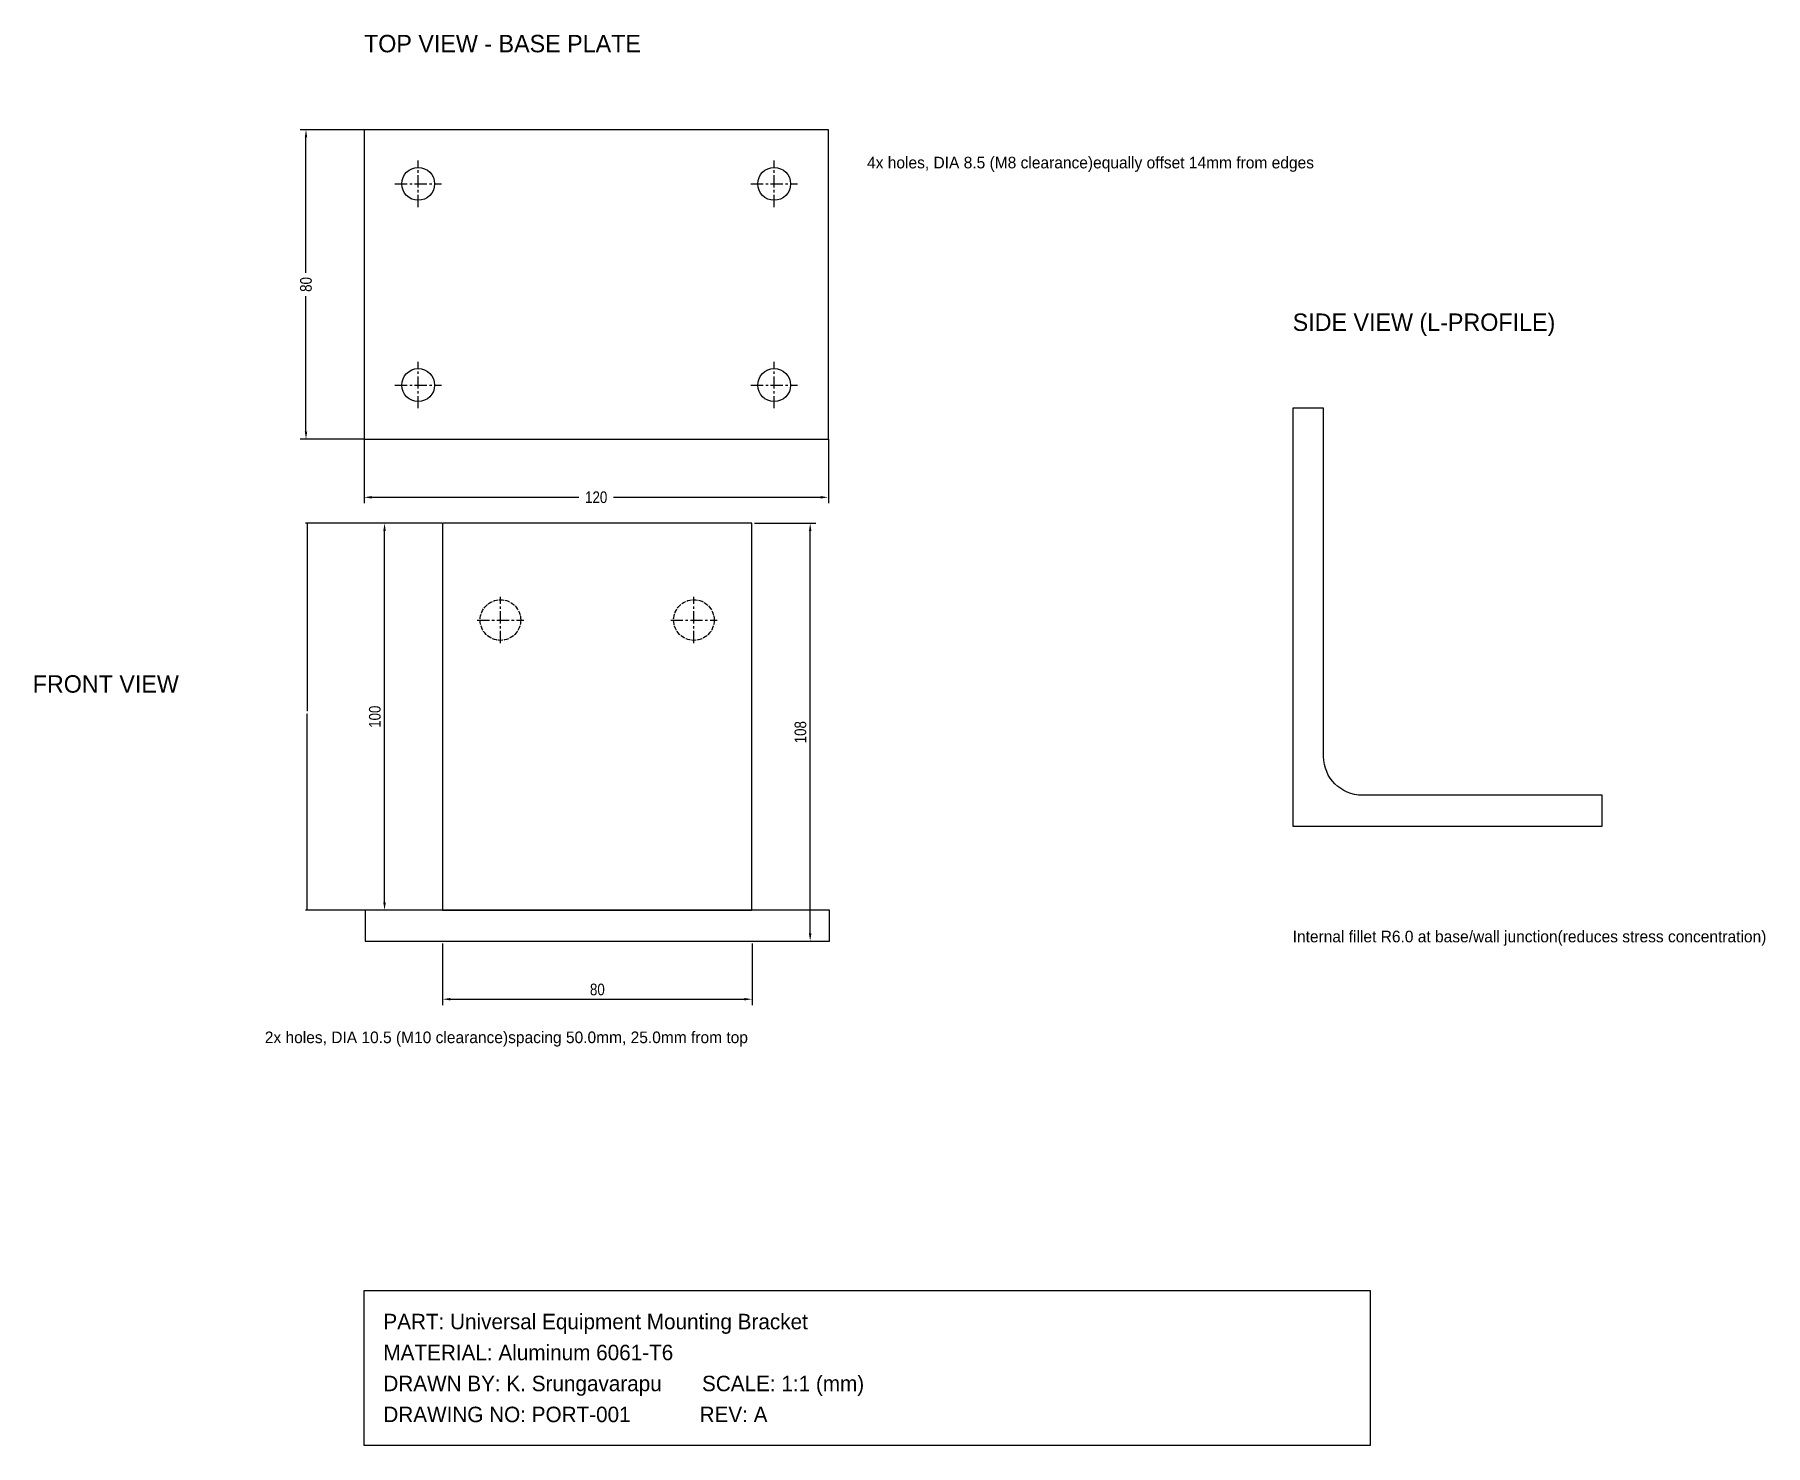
# Model space of a CAD drawing. Header units: millimetres. Extents: x -145 to 302, y -300 to 65.
import ezdxf

# ---------------------------------------------------------------- set-up
doc = ezdxf.new("R2010")
doc.units = ezdxf.units.MM
doc.linetypes.add('CENTER', pattern=[5.08, 3.175, -0.635, 0.635, -0.635])
doc.linetypes.add('DASHED', pattern=[1.524, 1.27, -0.254])
for name, color, linetype in [('CENTER', 1, 'CENTER'), ('DIMENSIONS', 3, 'Continuous'), ('HIDDEN', 8, 'DASHED'), ('OUTLINE', 7, 'Continuous'), ('TEXT', 7, 'Continuous'), ('TITLEBLOCK', 7, 'Continuous')]:
    doc.layers.add(name, color=color, linetype=linetype)
doc.styles.add('OpenSansCondensed-Light', font='OpenSansCondensed-Light.ttf')
doc.dimstyles.new('EZDXF', dxfattribs={"dimtxt": 0.25, "dimasz": 0.175, "dimexe": 0.375, "dimexo": 0.125, "dimgap": 0.1, "dimtad": 1, "dimlfac": 100, "dimzin": 12, "dimtxsty": 'OpenSansCondensed-Light', "dimblk": 'ARCHTICK', "dimcen": 2.5, "dimazin": 3, "dimtfac": 0.5, "dimtmove": 2, "dimatfit": 3})
doc.dimstyles.new('PORTFOLIO', dxfattribs={"dimtxt": 3, "dimasz": 2, "dimexe": 1.5, "dimexo": 0.625, "dimgap": 1, "dimtad": 1, "dimcen": 2.5, "dimazin": 3, "dimtfac": 1, "dimtmove": 0, "dimatfit": 3})

# ---------------------------------------------------------------- blocks, each defined once
blk = doc.blocks.new('_CLOSEDFILLED')
at = {"color": 0, "linetype": 'ByBlock'}
blk.add_solid([(-1, 0.16), (0, 0), (-1, -0.16)], dxfattribs=at)
blk = doc.blocks.new('*D3')
at = {"transparency": 16777216}
for p, q in [((-60, -40), (-60, -56.5)), ((60, -40), (60, -56.5)), ((-58, -55), (-4.5, -55)), ((4.5, -55), (58, -55))]:
    blk.add_line(p, q, dxfattribs=at)
at = {"layer": 'Defpoints', "transparency": 16777216}
for p in [(-60, -40), (60, -40), (-60, -55)]:
    blk.add_point(p, dxfattribs=at)
at = {"layer": 'DIMENSIONS', "transparency": 16777216, "xscale": 2, "yscale": 2, "rotation": 180}
blk.add_blockref('_CLOSEDFILLED', (-60, -55), dxfattribs=at)
at = {"layer": 'DIMENSIONS', "transparency": 16777216, "xscale": 2, "yscale": 2}
blk.add_blockref('_CLOSEDFILLED', (60, -55), dxfattribs=at)
at = {"layer": 'DIMENSIONS', "transparency": 16777216, "insert": (0, -55), "char_height": 3, "attachment_point": 5, "style": 'OpenSansCondensed-Light'}
blk.add_mtext('120', dxfattribs=at)
blk = doc.blocks.new('*D4')
at = {"transparency": 16777216}
for p, q in [((-60, 40), (-76.5, 40)), ((-75, 3), (-75, 38)), ((-75, -38), (-75, -3)), ((-60, -40), (-76.5, -40))]:
    blk.add_line(p, q, dxfattribs=at)
at = {"layer": 'Defpoints', "transparency": 16777216}
for p in [(-60, 40), (-75, -40), (-60, -40)]:
    blk.add_point(p, dxfattribs=at)
at = {"layer": 'DIMENSIONS', "transparency": 16777216, "xscale": 2, "yscale": 2}
for p, rotation in [((-75, 40), 90), ((-75, -40), 270)]:
    blk.add_blockref('_CLOSEDFILLED', p, dxfattribs=dict(at, rotation=rotation))
at = {"layer": 'DIMENSIONS', "transparency": 16777216, "insert": (-75, 0), "char_height": 3, "attachment_point": 5, "rotation": 90, "style": 'OpenSansCondensed-Light'}
blk.add_mtext('80', dxfattribs=at)
blk = doc.blocks.new('_ARCHTICK')
at = {"color": 0, "linetype": 'ByBlock', "const_width": 0.15}
blk.add_lwpolyline([(-0.5, -0.5), (0.5, 0.5)], dxfattribs=at)
blk = doc.blocks.new('*D8')
at = {"layer": 'Defpoints', "color": 0, "transparency": 16777216}
for p in [(-39.74, -61.72), (-74.73, -161.72), (-39.74, -161.72)]:
    blk.add_point(p, dxfattribs=at)
at = {"layer": 'DIMENSIONS', "color": 0, "lineweight": -2, "transparency": 16777216}
for p, q in [((-39.87, -61.72), (-75.1, -61.72)), ((-74.73, -61.72), (-74.73, -110.18)), ((-74.73, -161.72), (-74.73, -110.97)), ((-39.87, -161.72), (-75.1, -161.72))]:
    blk.add_line(p, q, dxfattribs=at)
at = {"layer": 'DIMENSIONS', "color": 0, "lineweight": -2, "transparency": 16777216, "xscale": 0.175, "yscale": 0.175, "zscale": 0.175}
for p, rotation in [((-74.73, -61.72), 90), ((-74.73, -161.72), 270)]:
    blk.add_blockref('_ARCHTICK', p, dxfattribs=dict(at, rotation=rotation))
at = {"layer": 'DIMENSIONS', "color": 0, "transparency": 16777216, "insert": (-74.73, -110.57), "char_height": 0.25, "attachment_point": 5, "rotation": 90, "style": 'OpenSansCondensed-Light'}
blk.add_mtext('100', dxfattribs=at)

msp = doc.modelspace()

# ---------------------------------------------------------------- linework, layer by layer
at = {"layer": 'CENTER'}
for p, q in [((-46, 20), (-46, 32)), ((46, 20), (46, 32)), ((-52, 26), (-40, 26)), ((40, 26), (52, 26)), ((-46, -32), (-46, -20)), ((46, -32), (46, -20)), ((-52, -26), (-40, -26)), ((40, -26), (52, -26)), ((-24.7436, -92.71833), (-24.7436, -80.71833)), ((25.2564, -92.71833), (25.2564, -80.71833)), ((-30.7436, -86.71833), (-18.7436, -86.71833)), ((19.2564, -86.71833), (31.2564, -86.71833))]:
    msp.add_line(p, q, dxfattribs=at)
at = {"layer": 'HIDDEN'}
for centre in [(-24.7436, -86.71833), (25.2564, -86.71833)]:
    msp.add_circle(centre, 5.25, dxfattribs=at)
at = {"layer": 'OUTLINE'}
for points in [[(-60, -40), (60, -40), (60, 40), (-60, 40)], [(-39.7436, -161.71833), (40.2564, -161.71833), (40.2564, -61.71833), (-39.7436, -61.71833)], [(-59.7436, -169.71833), (60.2564, -169.71833), (60.2564, -161.71833), (-59.7436, -161.71833)]]:
    msp.add_lwpolyline(points, close=True, dxfattribs=at)
msp.add_lwpolyline([(180, -140), (260, -140), (260, -132), (198, -132, -0.414213562), (188, -122), (188, -32), (180, -32)], format="xyb", close=True, dxfattribs=at)
for centre in [(-46, 26), (46, 26), (-46, -26), (46, -26)]:
    msp.add_circle(centre, 4.25, dxfattribs=at)
at = {"layer": 'TITLEBLOCK'}
msp.add_lwpolyline([(-60, -260), (200, -260), (200, -300), (-60, -300)], close=True, dxfattribs=at)

# ---------------------------------------------------------------- texts
at = {"layer": 'TEXT'}
for s, height, p in [('TOP VIEW - BASE PLATE', 4.5, (-60, 60)), ('4x holes, DIA 8.5 (M8 clearance)equally offset 14mm from edges', 3, (70, 30)), ('SIDE VIEW (L-PROFILE)', 4.5, (180, -12)), ('FRONT VIEW', 4.5, (-145.6307, -105.48147)), ('Internal fillet R6.0 at base/wall junction(reduces stress concentration)', 3, (180, -170)), ('2x holes, DIA 10.5 (M10 clearance)spacing 50.0mm, 25.0mm from top', 3, (-85.6436, -196.05341))]:
    msp.add_text(s, height=height, dxfattribs=at).set_placement(p)
at = {"layer": 'TITLEBLOCK'}
for s, p in [('PART: Universal Equipment Mounting Bracket', (-55, -270)), ('MATERIAL: Aluminum 6061-T6', (-55, -278)), ('DRAWN BY: K. Srungavarapu       SCALE: 1:1 (mm)', (-55, -286)), ('DRAWING NO: PORT-001            REV: A', (-55, -294))]:
    msp.add_text(s, height=4, dxfattribs=at).set_placement(p)

# ---------------------------------------------------------------- dimensions: what is measured, and where the dimension line sits
at = {"layer": 'DIMENSIONS'}
dim = msp.add_linear_dim(base=(-75, -40), p1=(-60, -40), p2=(-60, 40), angle=90, dimstyle='PORTFOLIO', dxfattribs=at)
dim.commit()
dim.dimension.update_dxf_attribs({"geometry": '*D4', "text_midpoint": (-75, 0)})
dim = msp.add_linear_dim(base=(-60, -55), p1=(-60, -40), p2=(60, -40), dimstyle='PORTFOLIO', dxfattribs=at)
dim.commit()
dim.dimension.update_dxf_attribs({"geometry": '*D3', "text_midpoint": (0, -55)})
dim = msp.add_linear_dim(base=(-74.72937, -161.71833), p1=(-39.7436, -61.71833), p2=(-39.7436, -161.71833), angle=90, text='100', dimstyle='EZDXF', override={"dimfxl": 1}, dxfattribs=at)
dim.commit()
dim.dimension.update_dxf_attribs({"geometry": '*D8', "text_midpoint": (-74.72937, -110.57387), "dimtype": 160})
for base, p1, p2 in [((-54.7, -161.7), (-39.7, -161.7), (-39.7, -61.7)), ((55.3, -169.7), (40.3, -169.7), (40.3, -61.7))]:
    msp.add_linear_dim(base=base, p1=p1, p2=p2, angle=90, dimstyle='PORTFOLIO', dxfattribs=at).render()
msp.add_linear_dim(base=(-39.7, -184.7), p1=(-39.7, -169.7), p2=(40.3, -169.7), dimstyle='PORTFOLIO', dxfattribs=at).render()

doc.saveas('drawing.dxf')
